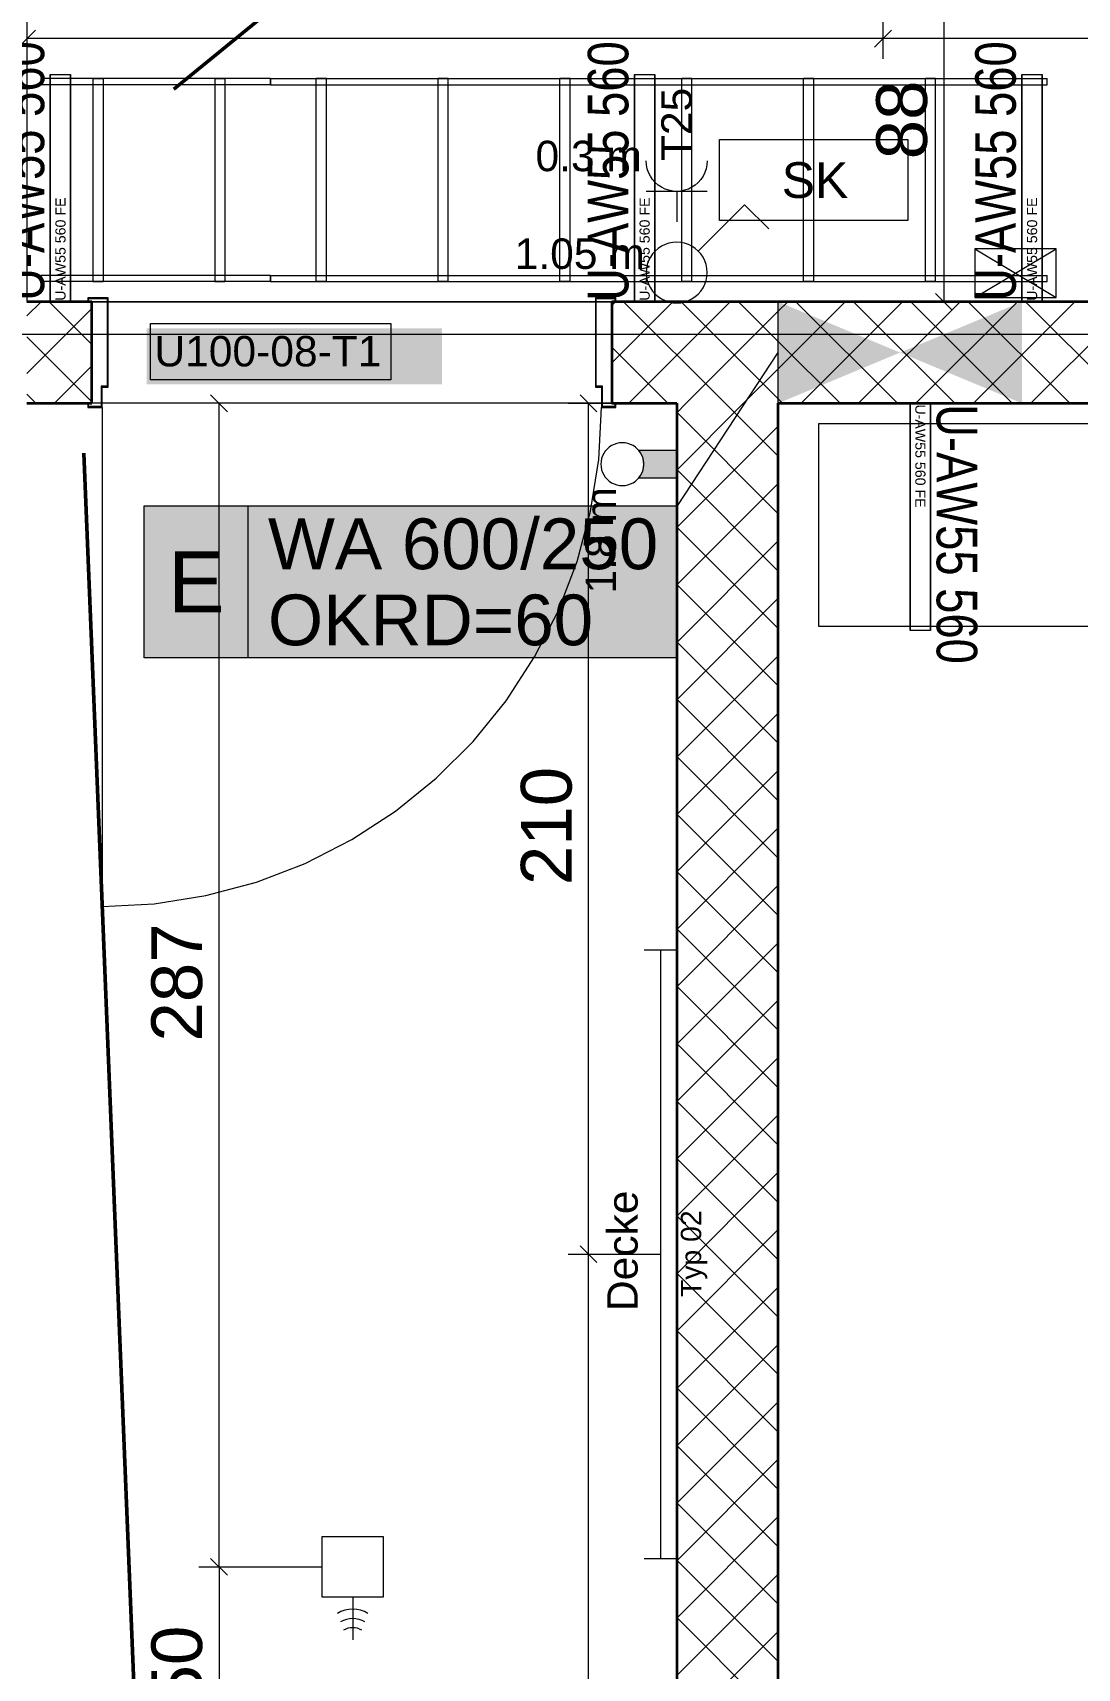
# Model space of a CAD drawing. Extents: x -1132 to 613, y -179 to 712.
# Drawn here: x -123.9 to -72.5, y 336.8 to 417.4 of the extents above; entities that cross this region are included whole.
import ezdxf
from ezdxf.lldxf.tags import DXFTag

# ---------------------------------------------------------------- set-up
doc = ezdxf.new("R2010")
doc.units = 0
doc.layers.get('0').update_dxf_attribs({"lineweight": 13})
for name, color, linetype, lineweight in [('A-DOOR-____-IDEN', 7, 'Continuous', 5), ('A-DOOR-FRAM-MCUT', 7, 'Continuous', 9), ('A-DOOR-OPNG-OTLN', 7, 'Continuous', 9), ('A-FLOR-____-OTLN', 7, 'Continuous', 9), ('A-WALL-____-MCUT', 7, 'Continuous', 35), ('A-WALL-____-PATT', 7, 'Continuous', 35), ('S-GRID-____-OTLN', 7, 'Continuous', 5)]:
    doc.layers.add(name, color=color, linetype=linetype, lineweight=lineweight)
for name, color, linetype, lineweight, true_color in [('EL01_VVV_Mass', 7, 'Continuous', 13, 0xb2b200), ('EL01_WAN_Aussparung Wand', 7, 'Continuous', 13, 0x7f5f3f), ('EL01_WAN_Aussparung Wand Text', 7, 'Continuous', 13, 0x7f5f3f), ('EL01_WAN_Brandmeldeanlagen', 7, 'Continuous', 13, 0xff8000), ('EL01_WAN_Feuwehrfunktantenne', 7, 'Continuous', 13, 0x993300), ('EL01_WAN_Kraft', 1, 'Continuous', 13, 0xff0000), ('EL01_WAN_Leuchten', 7, 'Continuous', 13, 0x0080ff), ('EL01_WAN_Leuchtentyp', 7, 'Continuous', 13, 0x0099ff), ('EL01_WAN_Licht', 7, 'Continuous', 13, 0x0080ff), ('EL01_WAN_Schlaufkasten', 1, 'Continuous', 13, 0xff0000), ('EL01_WAN_Starkstrom', 1, 'Continuous', 13, 0xff0000), ('EL01_WAN_Trassen', 40, 'Continuous', 13, 0xffbf00), ('EL01_WAN_Trassen Befestigung', 7, 'Continuous', 13, 0xb2b200), ('X_Geometrie', 3, 'Continuous', 50, 0x00ff00)]:
    doc.layers.add(name, color=color, linetype=linetype, lineweight=lineweight, true_color=true_color)
doc.styles.get("Standard").update_dxf_attribs({"font": 'arial.ttf'})
tags = doc.linetypes.add('_Rasterlinie_', pattern=[0.375, 0.2, -0.05, 0.075, -0.05]).pattern_tags.tags
tags[10:11] = [DXFTag(74, 4), DXFTag(75, 0), DXFTag(340, '0'), DXFTag(46, 1.0), DXFTag(50, 0.0), DXFTag(44, 0.0), DXFTag(45, 0.0)]
tags[8:9] = [DXFTag(74, 4), DXFTag(75, 0), DXFTag(340, '0'), DXFTag(46, 1.0), DXFTag(50, 0.0), DXFTag(44, 0.0), DXFTag(45, 0.0)]
tags[6:7] = [DXFTag(74, 4), DXFTag(75, 0), DXFTag(340, '0'), DXFTag(46, 1.0), DXFTag(50, 0.0), DXFTag(44, 0.0), DXFTag(45, 0.0)]
tags[4:5] = [DXFTag(74, 4), DXFTag(75, 0), DXFTag(340, '0'), DXFTag(46, 1.0), DXFTag(50, 0.0), DXFTag(44, 0.0), DXFTag(45, 0.0)]

# ---------------------------------------------------------------- blocks, each defined once
blk = doc.blocks.new('Referenz-A0UNPDE96I', base_point=(-1115.886, -117.372))
at = {"layer": 'A-DOOR-____-IDEN', "color": 0, "linetype": 'Continuous', "ltscale": 0.13}
for p, q in [((-118.136, 403.115), (-106.296, 403.115)), ((-118.136, 400.335), (-118.136, 403.115)), ((-106.296, 403.115), (-106.296, 400.335)), ((-106.296, 400.335), (-118.136, 400.335))]:
    blk.add_line(p, q, dxfattribs=at)
at = {"layer": 'A-DOOR-____-IDEN', "color": 7, "linetype": 'Continuous', "ltscale": 0.13, "true_color": 0xffffff}
for points in [[(-118.311, 400.112), (-103.772, 400.112), (-118.311, 402.871)], [(-103.772, 400.112), (-118.311, 402.871), (-103.772, 402.871)]]:
    blk.add_solid(points, dxfattribs=at)
at = {"layer": 'A-DOOR-FRAM-MCUT', "color": 0, "linetype": 'Continuous', "ltscale": 0.13}
for p, q in [((-120.215, 404.378), (-121.215, 404.378)), ((-121.215, 404.378), (-121.215, 404.178)), ((-121.215, 404.178), (-121.175, 404.178)), ((-121.175, 404.178), (-121.175, 404.338)), ((-121.175, 404.338), (-120.255, 404.338)), ((-120.255, 404.338), (-120.255, 400.018)), ((-120.215, 399.978), (-120.215, 404.378)), ((-95.215, 404.378), (-96.215, 404.378)), ((-96.215, 404.378), (-96.215, 399.978)), ((-96.175, 400.018), (-96.175, 404.338)), ((-96.175, 404.338), (-95.255, 404.338)), ((-95.255, 404.338), (-95.255, 404.178)), ((-95.255, 404.178), (-95.215, 404.178)), ((-95.215, 404.178), (-95.215, 404.378)), ((-120.255, 400.018), (-120.555, 400.018)), ((-120.555, 400.018), (-120.555, 399.018)), ((-120.515, 398.978), (-120.515, 399.978)), ((-120.515, 399.978), (-120.215, 399.978)), ((-96.215, 399.978), (-95.915, 399.978)), ((-95.875, 400.018), (-96.175, 400.018)), ((-95.915, 399.978), (-95.915, 398.978)), ((-95.875, 399.018), (-95.875, 400.018)), ((-121.175, 399.178), (-121.215, 399.178)), ((-121.215, 399.178), (-121.215, 398.978)), ((-121.215, 398.978), (-120.515, 398.978)), ((-121.175, 399.018), (-121.175, 399.178)), ((-120.555, 399.018), (-121.175, 399.018)), ((-95.915, 398.978), (-95.215, 398.978)), ((-95.255, 399.018), (-95.875, 399.018)), ((-95.215, 399.178), (-95.255, 399.178)), ((-95.255, 399.178), (-95.255, 399.018)), ((-95.215, 398.978), (-95.215, 399.178))]:
    blk.add_line(p, q, dxfattribs=at)
at = {"layer": 'A-DOOR-OPNG-OTLN', "color": 0, "linetype": 'Continuous', "ltscale": 0.13}
for p, q in [((-120.515, 398.978), (-120.515, 374.378)), ((-96.049, 396.407), (-95.915, 398.978)), ((-96.452, 393.864), (-96.049, 396.407)), ((-97.119, 391.376), (-96.452, 393.864)), ((-98.041, 388.973), (-97.119, 391.376)), ((-99.21, 386.678), (-98.041, 388.973)), ((-100.613, 384.519), (-99.21, 386.678)), ((-102.233, 382.518), (-100.613, 384.519)), ((-104.054, 380.697), (-102.233, 382.518)), ((-106.055, 379.076), (-104.054, 380.697)), ((-108.215, 377.674), (-106.055, 379.076)), ((-110.509, 376.505), (-108.215, 377.674)), ((-112.913, 375.582), (-110.509, 376.505)), ((-117.943, 374.513), (-115.4, 374.916)), ((-115.4, 374.916), (-112.913, 375.582)), ((-120.515, 374.378), (-117.943, 374.513))]:
    blk.add_line(p, q, dxfattribs=at)
at = {"layer": 'A-FLOR-____-OTLN', "color": 0, "linetype": 'Continuous', "ltscale": 0.13}
for p, q in [((-121.015, 404.178), (-120.255, 404.178)), ((-120.216, 404.178), (-96.213, 404.178)), ((-96.175, 404.178), (-95.415, 404.178)), ((-120.555, 399.178), (-121.015, 399.178)), ((-95.915, 399.178), (-120.515, 399.178)), ((-95.415, 399.178), (-95.875, 399.178))]:
    blk.add_line(p, q, dxfattribs=at)
at = {"layer": 'A-WALL-____-MCUT', "color": 0, "linetype": 'Continuous', "ltscale": 0.35}
for p, q in [((-121.015, 404.178), (-124.215, 404.178)), ((-121.015, 399.178), (-121.015, 404.178)), ((-95.415, 404.178), (-95.415, 399.178)), ((53.385, 404.178), (-95.415, 404.178)), ((-124.215, 399.178), (-121.015, 399.178)), ((-95.415, 399.178), (-92.215, 399.178)), ((-92.215, 399.178), (-92.215, 322.378)), ((-87.215, 399.178), (53.385, 399.178)), ((-87.215, 322.378), (-87.215, 399.178))]:
    blk.add_line(p, q, dxfattribs=at)
at = {"layer": 'A-WALL-____-MCUT', "color": 0, "linetype": 'Continuous', "lineweight": 9, "ltscale": 0.13}
blk.add_line((-87.215, 399.178), (-87.215, 404.178), dxfattribs=at)
at = {"layer": 'A-WALL-____-PATT', "color": 0, "linetype": 'Continuous', "lineweight": 9, "ltscale": 0.13}
for p, q in [((-124.215, 403.48), (-123.516, 404.178)), ((-124.215, 400.651), (-121.015, 403.851)), ((-121.015, 402.081), (-123.112, 404.178)), ((-95.415, 403.995), (-95.232, 404.178)), ((-95.415, 401.167), (-92.403, 404.178)), ((-89.828, 399.178), (-94.828, 404.178)), ((-94.575, 399.178), (-89.575, 404.178)), ((-87.215, 399.393), (-92, 404.178)), ((-87.215, 402.222), (-89.171, 404.178)), ((-87.215, 403.71), (-86.747, 404.178)), ((-87.215, 400.882), (-83.918, 404.178)), ((-81.343, 399.178), (-86.343, 404.178)), ((-86.09, 399.178), (-81.09, 404.178)), ((-78.514, 399.178), (-83.514, 404.178)), ((-83.261, 399.178), (-78.261, 404.178)), ((-75.686, 399.178), (-80.686, 404.178)), ((-80.433, 399.178), (-75.433, 404.178)), ((-72.857, 399.178), (-77.857, 404.178)), ((-77.604, 399.178), (-72.604, 404.178)), ((-70.029, 399.178), (-75.029, 404.178)), ((-74.776, 399.178), (-69.776, 404.178)), ((-91.747, 399.178), (-87.215, 403.71)), ((-121.015, 399.252), (-124.215, 402.452)), ((-84.171, 399.178), (-87.215, 402.222)), ((-92.656, 399.178), (-95.415, 401.937)), ((-122.859, 399.178), (-121.015, 401.023)), ((-88.918, 399.178), (-87.215, 400.882)), ((-123.769, 399.178), (-124.215, 399.624)), ((-92.215, 398.71), (-91.747, 399.178)), ((-92.215, 395.882), (-88.918, 399.178)), ((-87.215, 396.565), (-89.828, 399.178)), ((-87, 399.178), (-87.215, 399.393)), ((-87.215, 393.737), (-92.215, 398.737)), ((-92.215, 393.053), (-87.215, 398.053)), ((-87.215, 390.908), (-92.215, 395.908)), ((-92.215, 390.225), (-87.215, 395.225)), ((-87.215, 388.08), (-92.215, 393.08)), ((-92.215, 387.396), (-87.215, 392.396)), ((-87.215, 385.251), (-92.215, 390.251)), ((-92.215, 384.568), (-87.215, 389.568)), ((-87.215, 382.423), (-92.215, 387.423)), ((-92.215, 381.74), (-87.215, 386.74)), ((-87.215, 379.594), (-92.215, 384.594)), ((-92.215, 378.911), (-87.215, 383.911)), ((-87.215, 376.766), (-92.215, 381.766)), ((-92.215, 376.083), (-87.215, 381.083)), ((-87.215, 373.938), (-92.215, 378.938)), ((-92.215, 373.254), (-87.215, 378.254)), ((-87.215, 371.109), (-92.215, 376.109)), ((-92.215, 370.426), (-87.215, 375.426)), ((-87.215, 368.281), (-92.215, 373.281)), ((-92.215, 367.597), (-87.215, 372.597)), ((-87.215, 365.452), (-92.215, 370.452)), ((-92.215, 364.769), (-87.215, 369.769)), ((-87.215, 362.624), (-92.215, 367.624)), ((-92.215, 361.941), (-87.215, 366.941)), ((-87.215, 359.795), (-92.215, 364.795)), ((-92.215, 359.112), (-87.215, 364.112)), ((-87.215, 356.967), (-92.215, 361.967)), ((-92.215, 356.284), (-87.215, 361.284)), ((-87.215, 354.139), (-92.215, 359.139)), ((-92.215, 353.455), (-87.215, 358.455)), ((-87.215, 351.31), (-92.215, 356.31)), ((-92.215, 350.627), (-87.215, 355.627)), ((-87.215, 348.482), (-92.215, 353.482)), ((-92.215, 347.798), (-87.215, 352.798)), ((-87.215, 345.653), (-92.215, 350.653)), ((-92.215, 344.97), (-87.215, 349.97)), ((-87.215, 342.825), (-92.215, 347.825)), ((-92.215, 342.142), (-87.215, 347.142)), ((-87.215, 339.996), (-92.215, 344.996)), ((-92.215, 339.313), (-87.215, 344.313)), ((-87.215, 337.168), (-92.215, 342.168)), ((-92.215, 336.485), (-87.215, 341.485)), ((-87.215, 334.34), (-92.215, 339.34)), ((-92.215, 333.656), (-87.215, 338.656))]:
    blk.add_line(p, q, dxfattribs=at)
at = {"layer": 'S-GRID-____-OTLN', "color": 0, "linetype": '_Rasterlinie_', "ltscale": 0.13}
blk.add_line((-1107.612, 402.578), (119.376, 402.578), dxfattribs=at)
at = {"layer": 'X_Geometrie', "color": 0, "linetype": 'Continuous', "ltscale": 0.5}
for p, q in [((-116.978, 414.655), (39.415, 542.613)), ((-121.416, 396.719), (-100.697, -113.53))]:
    blk.add_line(p, q, dxfattribs=at)
at = {"layer": 'A-DOOR-____-IDEN', "color": 0, "linetype": 'Continuous', "ltscale": 0.13, "insert": (-117.936, 402.496), "char_height": 1.5, "attachment_point": 1}
blk.add_mtext('{\\fArial;U100-08-T1}', dxfattribs=at)
blk = doc.blocks.new('IfcObject-A0UNPDED6I', base_point=(-77.513, 404.178))
at = {"layer": 'EL01_WAN_Trassen', "linetype": 'ByBlock', "lineweight": -2, "ltscale": 0.13}
for p, q in [((-75.213, 415.378), (-74.213, 415.378)), ((-75.213, 415.378), (-74.213, 415.378)), ((-75.213, 404.178), (-75.213, 415.378)), ((-75.213, 415.378), (-75.213, 415.378)), ((-75.213, 415.378), (-75.213, 404.178)), ((-74.213, 404.178), (-74.213, 415.378)), ((-74.213, 415.378), (-74.213, 415.378)), ((-74.213, 415.378), (-74.213, 404.178)), ((-75.213, 404.178), (-74.213, 404.178)), ((-75.213, 404.178), (-74.213, 404.178)), ((-75.213, 404.178), (-75.213, 404.178)), ((-74.213, 404.178), (-74.213, 404.178))]:
    blk.add_line(p, q, dxfattribs=at)
at = {"layer": 'EL01_WAN_Trassen', "lineweight": -2, "attachment_point": 1, "rotation": 90}
for s, insert, char_height in [('{\\W0.8;\\fArial;U-AW55 560}', (-77.513, 404.225), 2), ('{\\fArial;U-AW55 560 FE}', (-74.963, 404.233), 0.5)]:
    blk.add_mtext(s, dxfattribs=dict(at, insert=insert, char_height=char_height))
blk = doc.blocks.new('Kabelleiter-A0UNPDFZ6I', base_point=(-123.535, 405.178))
at = {"color": 0, "linetype": 'ByBlock', "lineweight": -2, "ltscale": 0.13}
for p, q in [((-112.213, 415.178), (-123.535, 415.178)), ((-123.535, 415.178), (-123.535, 414.878)), ((-120.963, 415.178), (-120.963, 405.178)), ((-120.963, 415.178), (-120.463, 415.178)), ((-120.463, 415.178), (-120.463, 405.178)), ((-114.963, 415.178), (-114.963, 405.178)), ((-114.963, 415.178), (-114.463, 415.178)), ((-114.463, 415.178), (-114.463, 405.178)), ((-112.213, 415.178), (-112.213, 414.878)), ((-112.213, 414.878), (-123.535, 414.878)), ((-112.213, 405.478), (-123.535, 405.478)), ((-123.535, 405.478), (-123.535, 405.178)), ((-112.213, 405.478), (-112.213, 405.178)), ((-112.213, 405.178), (-123.535, 405.178)), ((-120.963, 405.178), (-120.463, 405.178)), ((-114.963, 405.178), (-114.463, 405.178))]:
    blk.add_line(p, q, dxfattribs=at)
blk = doc.blocks.new('Kabelleiter-A0UNPDGN6I', base_point=(-112.213, 405.178))
at = {"color": 0, "linetype": 'ByBlock', "lineweight": -2, "ltscale": 0.13}
for p, q in [((-112.213, 415.178), (-73.973, 415.178)), ((-112.213, 414.878), (-112.213, 415.178)), ((-109.963, 405.178), (-109.963, 415.178)), ((-109.463, 415.178), (-109.963, 415.178)), ((-109.463, 405.178), (-109.463, 415.178)), ((-103.963, 405.178), (-103.963, 415.178)), ((-103.463, 415.178), (-103.963, 415.178)), ((-103.463, 405.178), (-103.463, 415.178)), ((-97.963, 405.178), (-97.963, 415.178)), ((-97.463, 415.178), (-97.963, 415.178)), ((-97.463, 405.178), (-97.463, 415.178)), ((-91.963, 405.178), (-91.963, 415.178)), ((-91.463, 415.178), (-91.963, 415.178)), ((-91.463, 405.178), (-91.463, 415.178)), ((-85.963, 405.178), (-85.963, 415.178)), ((-85.463, 415.178), (-85.963, 415.178)), ((-85.463, 405.178), (-85.463, 415.178)), ((-79.963, 405.178), (-79.963, 415.178)), ((-79.463, 415.178), (-79.963, 415.178)), ((-79.463, 405.178), (-79.463, 415.178)), ((-73.973, 414.878), (-73.973, 415.178)), ((-112.213, 414.878), (-73.973, 414.878)), ((-112.213, 405.478), (-73.973, 405.478)), ((-112.213, 405.178), (-112.213, 405.478)), ((-73.973, 405.178), (-73.973, 405.478)), ((-112.213, 405.178), (-73.973, 405.178)), ((-109.463, 405.178), (-109.963, 405.178)), ((-103.463, 405.178), (-103.963, 405.178)), ((-97.463, 405.178), (-97.963, 405.178)), ((-91.463, 405.178), (-91.963, 405.178)), ((-85.463, 405.178), (-85.963, 405.178)), ((-79.463, 405.178), (-79.963, 405.178))]:
    blk.add_line(p, q, dxfattribs=at)
blk = doc.blocks.new('Kabelkanal-A0UNPDIX6I', base_point=(-85.213, 388.178))
at = {"color": 0, "linetype": 'ByBlock', "lineweight": -2, "ltscale": 0.13}
for p, q in [((-85.213, 388.178), (-85.213, 398.178)), ((-85.213, 398.178), (-27.213, 398.178)), ((-27.213, 398.178), (-27.213, 388.178)), ((-27.213, 388.178), (-85.213, 388.178))]:
    blk.add_line(p, q, dxfattribs=at)
blk = doc.blocks.new('IfcObject-A0UNPDOP6I', base_point=(-80.713, 386.626))
at = {"layer": 'EL01_WAN_Trassen', "linetype": 'ByBlock', "lineweight": -2, "ltscale": 0.13}
for p, q in [((-79.713, 399.178), (-80.713, 399.178)), ((-79.713, 399.178), (-80.713, 399.178)), ((-80.713, 399.178), (-80.713, 387.978)), ((-80.713, 387.978), (-80.713, 399.178)), ((-80.713, 399.178), (-80.713, 399.178)), ((-79.713, 399.178), (-79.713, 387.978)), ((-79.713, 387.978), (-79.713, 399.178)), ((-79.713, 399.178), (-79.713, 399.178)), ((-79.713, 387.978), (-80.713, 387.978)), ((-79.713, 387.978), (-80.713, 387.978)), ((-80.713, 387.978), (-80.713, 387.978)), ((-79.713, 387.978), (-79.713, 387.978))]:
    blk.add_line(p, q, dxfattribs=at)
at = {"layer": 'EL01_WAN_Trassen', "lineweight": -2, "attachment_point": 1, "rotation": 270}
for s, insert, char_height in [('{\\fArial;U-AW55 560 FE}', (-79.963, 399.123), 0.5), ('{\\W0.8;\\fArial;U-AW55 560}', (-77.413, 399.132), 2)]:
    blk.add_mtext(s, dxfattribs=dict(at, insert=insert, char_height=char_height))
blk = doc.blocks.new('Wanddurchbruch-A0UNPDPR6I', base_point=(-87.213, 399.178))
at = {"color": 0, "linetype": 'ByBlock', "lineweight": -2, "ltscale": 0.13}
for p, q in [((-87.213, 404.178), (-75.213, 404.178)), ((-87.213, 399.178), (-75.213, 399.178))]:
    blk.add_line(p, q, dxfattribs=at)
for points in [[(-81.213, 401.678), (-87.213, 401.678), (-87.213, 404.178)], [(-75.213, 401.678), (-81.213, 401.678), (-75.213, 404.178)], [(-87.213, 399.178), (-81.213, 401.678), (-87.213, 401.678)], [(-75.213, 399.178), (-75.213, 401.678), (-81.213, 401.678)]]:
    blk.add_solid(points, dxfattribs=at)
blk = doc.blocks.new('Durchbruch beschriften-A0UNPDPT6I', base_point=(-118.434, 386.628))
at = {"color": 0, "linetype": 'ByBlock', "lineweight": -2, "ltscale": 0.13}
for p, q in [((-92.167, 394.128), (-87.213, 401.678)), ((-118.434, 386.628), (-118.434, 394.128)), ((-118.434, 394.128), (-92.167, 394.128)), ((-113.314, 386.628), (-113.314, 394.128)), ((-92.167, 394.128), (-92.167, 386.628)), ((-92.167, 386.628), (-118.434, 386.628))]:
    blk.add_line(p, q, dxfattribs=at)
at = {"color": 7, "linetype": 'ByBlock', "lineweight": -2, "ltscale": 0.13, "true_color": 0xffffff}
for points in [[(-92.167, 386.628), (-118.434, 386.628), (-92.167, 394.128)], [(-118.434, 386.628), (-92.167, 394.128), (-118.434, 394.128)], [(-92.167, 394.128), (-118.434, 394.128), (-118.434, 394.128)], [(-92.167, 386.628), (-92.167, 386.628), (-118.434, 386.628)]]:
    blk.add_solid(points, dxfattribs=at)
at = {"color": 0, "linetype": 'ByBlock', "lineweight": -2, "ltscale": 0.13, "char_height": 2.5, "attachment_point": 1}
for s, insert in [('{\\fArial; WA 600/250 }', (-113.314, 393.503)), ('{\\fArial; OKRD=60 }', (-113.314, 389.753))]:
    blk.add_mtext(s, dxfattribs=dict(at, insert=insert))
at = {"color": 40, "linetype": 'ByBlock', "lineweight": -2, "ltscale": 0.13, "true_color": 0xffbf00, "insert": (-117.271, 391.878), "char_height": 3, "attachment_point": 1}
blk.add_mtext('{\\fArial;E}', dxfattribs=at)
blk = doc.blocks.new('IfcObject-A0UNPDQ76I', base_point=(-125.363, 404.178))
at = {"layer": 'EL01_WAN_Trassen', "linetype": 'ByBlock', "lineweight": -2, "ltscale": 0.13}
for p, q in [((-123.063, 415.378), (-122.063, 415.378)), ((-123.063, 415.378), (-122.063, 415.378)), ((-123.063, 404.178), (-123.063, 415.378)), ((-123.063, 415.378), (-123.063, 415.378)), ((-123.063, 415.378), (-123.063, 404.178)), ((-122.063, 404.178), (-122.063, 415.378)), ((-122.063, 415.378), (-122.063, 415.378)), ((-122.063, 415.378), (-122.063, 404.178)), ((-123.063, 404.178), (-122.063, 404.178)), ((-123.063, 404.178), (-122.063, 404.178)), ((-123.063, 404.178), (-123.063, 404.178)), ((-122.063, 404.178), (-122.063, 404.178))]:
    blk.add_line(p, q, dxfattribs=at)
at = {"layer": 'EL01_WAN_Trassen', "lineweight": -2, "attachment_point": 1, "rotation": 90}
for s, insert, char_height in [('{\\W0.8;\\fArial;U-AW55 560}', (-125.363, 404.225), 2), ('{\\fArial;U-AW55 560 FE}', (-122.813, 404.233), 0.5)]:
    blk.add_mtext(s, dxfattribs=dict(at, insert=insert, char_height=char_height))
blk = doc.blocks.new('IfcObject-A0UNPDQH6I', base_point=(-96.593, 404.178))
at = {"layer": 'EL01_WAN_Trassen', "linetype": 'ByBlock', "lineweight": -2, "ltscale": 0.13}
for p, q in [((-94.293, 415.378), (-93.293, 415.378)), ((-94.293, 415.378), (-93.293, 415.378)), ((-94.293, 404.178), (-94.293, 415.378)), ((-94.293, 415.378), (-94.293, 415.378)), ((-94.293, 415.378), (-94.293, 404.178)), ((-93.293, 404.178), (-93.293, 415.378)), ((-93.293, 415.378), (-93.293, 415.378)), ((-93.293, 415.378), (-93.293, 404.178)), ((-94.293, 404.178), (-93.293, 404.178)), ((-94.293, 404.178), (-93.293, 404.178)), ((-94.293, 404.178), (-94.293, 404.178)), ((-93.293, 404.178), (-93.293, 404.178))]:
    blk.add_line(p, q, dxfattribs=at)
at = {"layer": 'EL01_WAN_Trassen', "lineweight": -2, "attachment_point": 1, "rotation": 90}
for s, insert, char_height in [('{\\W0.8;\\fArial;U-AW55 560}', (-96.593, 404.225), 2), ('{\\fArial;U-AW55 560 FE}', (-94.043, 404.233), 0.5)]:
    blk.add_mtext(s, dxfattribs=dict(at, insert=insert, char_height=char_height))
blk = doc.blocks.new('Maß-A0UNPDUT6I', base_point=(-99.888, 356.839))
at = {"color": 0, "lineweight": -2}
for p, q in [((-97.554, 399.178), (-92.213, 399.178)), ((-96.968, 399.592), (-96.141, 398.765)), ((-96.554, 357.252), (-96.554, 399.178)), ((-97.554, 357.252), (-93.013, 357.252)), ((-96.968, 357.666), (-96.141, 356.839))]:
    blk.add_line(p, q, dxfattribs=at)
at = {"color": 0, "lineweight": -2, "insert": (-99.888, 375.434), "char_height": 2.5, "attachment_point": 1, "rotation": 90}
blk.add_mtext('{\\fArial;210}', dxfattribs=at)
blk = doc.blocks.new('Funkempfänger-A0UNPE5F6I', base_point=(-109.671, 338.24))
at = {"color": 0, "lineweight": -2}
for p, q in [((-109.671, 343.34), (-106.671, 343.34)), ((-109.671, 340.34), (-109.671, 343.34)), ((-106.671, 343.34), (-106.671, 340.34)), ((-106.671, 340.34), (-109.671, 340.34)), ((-108.171, 340.34), (-108.171, 338.24)), ((-108.747, 339.63), (-108.921, 339.539)), ((-108.561, 339.697), (-108.747, 339.63)), ((-108.368, 339.737), (-108.561, 339.697)), ((-108.171, 339.75), (-108.368, 339.737)), ((-107.975, 339.737), (-108.171, 339.75)), ((-107.782, 339.697), (-107.975, 339.737)), ((-107.596, 339.63), (-107.782, 339.697)), ((-107.421, 339.539), (-107.596, 339.63)), ((-108.631, 339.2), (-108.771, 339.13)), ((-108.482, 339.252), (-108.631, 339.2)), ((-108.514, 338.769), (-108.619, 338.715)), ((-108.404, 338.809), (-108.514, 338.769)), ((-108.328, 339.283), (-108.482, 339.252)), ((-108.289, 338.832), (-108.404, 338.809)), ((-108.171, 339.294), (-108.328, 339.283)), ((-108.171, 338.84), (-108.289, 338.832)), ((-108.015, 339.283), (-108.171, 339.294)), ((-108.054, 338.832), (-108.171, 338.84)), ((-107.939, 338.809), (-108.054, 338.832)), ((-107.86, 339.252), (-108.015, 339.283)), ((-107.828, 338.769), (-107.939, 338.809)), ((-107.712, 339.2), (-107.86, 339.252)), ((-107.724, 338.715), (-107.828, 338.769)), ((-107.571, 339.13), (-107.712, 339.2))]:
    blk.add_line(p, q, dxfattribs=at)
blk = doc.blocks.new('Maß-A0UNPE5X6I', base_point=(-124.213, 403.765))
at = {"color": 0, "lineweight": -2}
for p, q in [((-78.054, 421.811), (-80.552, 421.811)), ((-78.641, 421.398), (-79.468, 422.225)), ((-79.054, 421.811), (-79.054, 404.178)), ((-78.054, 404.178), (-124.213, 404.178)), ((-78.641, 403.765), (-79.468, 404.592))]:
    blk.add_line(p, q, dxfattribs=at)
at = {"color": 0, "lineweight": -2, "insert": (-82.388, 411.201), "char_height": 2.5, "attachment_point": 1, "rotation": 90}
blk.add_mtext('{\\fArial;88}', dxfattribs=at)
blk = doc.blocks.new('Leerdose Gr.I_ UP-A0UNPEET6I', base_point=(-93.713, 408.123))
at = {"color": 0, "linetype": 'ByBlock', "lineweight": -2, "ltscale": 0.13}
for p, q in [((-93.7, 410.927), (-93.713, 411.123)), ((-90.713, 411.123), (-90.725, 410.927)), ((-93.662, 410.734), (-93.7, 410.927)), ((-93.598, 410.549), (-93.662, 410.734)), ((-93.512, 410.373), (-93.598, 410.549)), ((-93.403, 410.209), (-93.512, 410.373)), ((-90.914, 410.373), (-91.023, 410.209)), ((-90.827, 410.549), (-90.914, 410.373)), ((-90.764, 410.734), (-90.827, 410.549)), ((-90.725, 410.927), (-90.764, 410.734)), ((-90.713, 409.623), (-93.713, 409.623)), ((-93.273, 410.062), (-93.403, 410.209)), ((-93.126, 409.933), (-93.273, 410.062)), ((-92.963, 409.824), (-93.126, 409.933)), ((-92.787, 409.737), (-92.963, 409.824)), ((-92.601, 409.674), (-92.787, 409.737)), ((-92.408, 409.635), (-92.601, 409.674)), ((-92.213, 409.623), (-92.408, 409.635)), ((-92.017, 409.635), (-92.213, 409.623)), ((-92.213, 409.623), (-92.213, 408.123)), ((-91.824, 409.674), (-92.017, 409.635)), ((-91.639, 409.737), (-91.824, 409.674)), ((-91.463, 409.824), (-91.639, 409.737)), ((-91.3, 409.933), (-91.463, 409.824)), ((-91.152, 410.062), (-91.3, 409.933)), ((-91.023, 410.209), (-91.152, 410.062))]:
    blk.add_line(p, q, dxfattribs=at)
at = {"color": 0, "linetype": 'ByBlock', "lineweight": -2, "ltscale": 0.13, "insert": (-92.972, 411.116), "char_height": 1.5, "attachment_point": 1, "rotation": 90}
blk.add_mtext('{\\fArial;T25}', dxfattribs=at)
blk = doc.blocks.new('Absolute Höhe-A0UNPEEV6I', base_point=(-99.167, 410.616))
at = {"color": 0, "lineweight": -2, "insert": (-99.167, 412.116), "char_height": 1.5, "attachment_point": 1}
blk.add_mtext('{\\fArial;0.3 m}', dxfattribs=at)
blk = doc.blocks.new('Alarmindikator_ UP-A0UNPEGR6I', base_point=(-95.948, 395.122))
at = {"color": 0, "lineweight": -2}
for p, q in [((-95.867, 396.582), (-95.912, 396.452)), ((-95.806, 396.706), (-95.867, 396.582)), ((-95.729, 396.821), (-95.806, 396.706)), ((-95.638, 396.925), (-95.729, 396.821)), ((-95.534, 397.016), (-95.638, 396.925)), ((-95.42, 397.093), (-95.534, 397.016)), ((-95.296, 397.154), (-95.42, 397.093)), ((-95.165, 397.198), (-95.296, 397.154)), ((-95.029, 397.225), (-95.165, 397.198)), ((-94.892, 397.234), (-95.029, 397.225)), ((-94.754, 397.225), (-94.892, 397.234)), ((-94.618, 397.198), (-94.754, 397.225)), ((-94.487, 397.154), (-94.618, 397.198)), ((-94.364, 397.093), (-94.487, 397.154)), ((-94.249, 397.016), (-94.364, 397.093)), ((-94.145, 396.925), (-94.249, 397.016)), ((-94.054, 396.821), (-94.145, 396.925)), ((-92.213, 396.85), (-94.077, 396.85)), ((-93.999, 396.743), (-94.077, 396.85)), ((-93.977, 396.706), (-94.054, 396.821)), ((-93.936, 396.627), (-93.999, 396.743)), ((-93.916, 396.582), (-93.977, 396.706)), ((-93.887, 396.504), (-93.936, 396.627)), ((-93.872, 396.452), (-93.916, 396.582)), ((-92.213, 395.506), (-92.213, 396.85)), ((-95.938, 396.316), (-95.948, 396.178)), ((-95.948, 396.178), (-95.938, 396.04)), ((-95.912, 396.452), (-95.938, 396.316)), ((-95.938, 396.04), (-95.912, 395.905)), ((-95.912, 395.905), (-95.867, 395.774)), ((-95.867, 395.774), (-95.806, 395.65)), ((-93.977, 395.65), (-93.916, 395.774)), ((-93.936, 395.729), (-93.887, 395.853)), ((-93.916, 395.774), (-93.872, 395.905)), ((-93.854, 396.376), (-93.887, 396.504)), ((-93.887, 395.853), (-93.854, 395.981)), ((-93.845, 396.316), (-93.872, 396.452)), ((-93.872, 395.905), (-93.845, 396.04)), ((-93.838, 396.244), (-93.854, 396.376)), ((-93.854, 395.981), (-93.838, 396.112)), ((-93.836, 396.178), (-93.845, 396.316)), ((-93.845, 396.04), (-93.836, 396.178)), ((-93.838, 396.112), (-93.838, 396.244)), ((-95.806, 395.65), (-95.729, 395.535)), ((-95.729, 395.535), (-95.638, 395.432)), ((-95.638, 395.432), (-95.534, 395.34)), ((-95.534, 395.34), (-95.42, 395.264)), ((-95.42, 395.264), (-95.296, 395.203)), ((-95.296, 395.203), (-95.165, 395.158)), ((-95.165, 395.158), (-95.029, 395.131)), ((-95.029, 395.131), (-94.892, 395.122)), ((-94.892, 395.122), (-94.754, 395.131)), ((-94.754, 395.131), (-94.618, 395.158)), ((-94.618, 395.158), (-94.487, 395.203)), ((-94.487, 395.203), (-94.364, 395.264)), ((-94.364, 395.264), (-94.249, 395.34)), ((-94.249, 395.34), (-94.145, 395.432)), ((-94.145, 395.432), (-94.054, 395.535)), ((-94.077, 395.506), (-93.999, 395.613)), ((-94.077, 395.506), (-92.213, 395.506)), ((-94.054, 395.535), (-93.977, 395.65)), ((-93.999, 395.613), (-93.936, 395.729))]:
    blk.add_line(p, q, dxfattribs=at)
for points in [[(-93.925, 396.603), (-92.213, 396.603), (-94.077, 396.85)], [(-92.213, 396.603), (-94.077, 396.85), (-92.213, 396.85)], [(-93.846, 396.323), (-92.213, 396.323), (-93.925, 396.603)], [(-92.213, 396.323), (-93.925, 396.603), (-92.213, 396.603)], [(-94.077, 395.506), (-92.213, 395.506), (-93.925, 395.754)], [(-93.925, 395.754), (-92.213, 395.754), (-93.846, 396.033)], [(-92.213, 395.506), (-93.925, 395.754), (-92.213, 395.754)], [(-93.846, 396.033), (-92.213, 396.033), (-93.846, 396.323)], [(-92.213, 396.033), (-93.846, 396.323), (-92.213, 396.323)], [(-92.213, 395.754), (-93.846, 396.033), (-92.213, 396.033)]]:
    blk.add_solid(points, dxfattribs=at)
blk = doc.blocks.new('Absolute Höhe-A0UNPEGT6I', base_point=(-96.705, 389.805))
at = {"color": 0, "lineweight": -2, "insert": (-96.705, 389.805), "char_height": 1.5, "attachment_point": 1, "rotation": 90}
blk.add_mtext('{\\fArial;1.8 m}', dxfattribs=at)
blk = doc.blocks.new('Maß-A0UNPEUJ6I', base_point=(-118.088, 331.428))
at = {"color": 0, "lineweight": -2}
for p, q in [((-115.754, 341.84), (-109.671, 341.84)), ((-114.341, 341.427), (-115.168, 342.254)), ((-114.754, 341.84), (-114.754, 331.841)), ((-114.341, 331.428), (-115.168, 332.255)), ((-115.754, 331.841), (-110.786, 331.841))]:
    blk.add_line(p, q, dxfattribs=at)
at = {"color": 0, "lineweight": -2, "insert": (-118.088, 335.055), "char_height": 2.5, "attachment_point": 1, "rotation": 90}
blk.add_mtext('{\\fArial;50}', dxfattribs=at)
blk = doc.blocks.new('Schlaufkasten Decke (multi)-A0UNPEV36I', base_point=(-90.103, 408.178))
at = {"color": 0, "linetype": 'ByBlock', "lineweight": -2, "ltscale": 0.13}
for p, q in [((-90.103, 408.178), (-90.103, 412.178)), ((-90.103, 412.178), (-80.823, 412.178)), ((-80.823, 412.178), (-80.823, 408.178)), ((-80.823, 408.178), (-90.103, 408.178))]:
    blk.add_line(p, q, dxfattribs=at)
at = {"color": 0, "linetype": 'ByBlock', "lineweight": -2, "ltscale": 0.13, "insert": (-87.044, 411.058), "char_height": 1.76, "attachment_point": 1}
blk.add_mtext('{\\fArial;SK}', dxfattribs=at)
blk = doc.blocks.new('Schalter_ Schema 0_ UP-A0UNPF0F6I', base_point=(-93.713, 404.123))
at = {"color": 0, "lineweight": -2}
for p, q in [((-91.152, 406.683), (-88.87, 408.965)), ((-88.87, 408.965), (-87.674, 407.769)), ((-92.601, 407.071), (-92.787, 407.008)), ((-92.408, 407.11), (-92.601, 407.071)), ((-92.213, 407.123), (-92.408, 407.11)), ((-92.017, 407.11), (-92.213, 407.123)), ((-91.824, 407.071), (-92.017, 407.11)), ((-91.639, 407.008), (-91.824, 407.071)), ((-93.512, 406.373), (-93.598, 406.197)), ((-93.403, 406.536), (-93.512, 406.373)), ((-93.273, 406.683), (-93.403, 406.536)), ((-93.126, 406.813), (-93.273, 406.683)), ((-92.963, 406.922), (-93.126, 406.813)), ((-92.787, 407.008), (-92.963, 406.922)), ((-91.463, 406.922), (-91.639, 407.008)), ((-91.3, 406.813), (-91.463, 406.922)), ((-91.152, 406.683), (-91.3, 406.813)), ((-91.023, 406.536), (-91.152, 406.683)), ((-90.914, 406.373), (-91.023, 406.536)), ((-90.827, 406.197), (-90.914, 406.373)), ((-93.7, 405.818), (-93.713, 405.623)), ((-93.713, 405.623), (-93.7, 405.427)), ((-93.662, 406.011), (-93.7, 405.818)), ((-93.7, 405.427), (-93.662, 405.234)), ((-93.598, 406.197), (-93.662, 406.011)), ((-90.764, 406.011), (-90.827, 406.197)), ((-90.725, 405.818), (-90.764, 406.011)), ((-90.764, 405.234), (-90.725, 405.427)), ((-90.713, 405.623), (-90.725, 405.818)), ((-90.725, 405.427), (-90.713, 405.623)), ((-93.662, 405.234), (-93.598, 405.049)), ((-93.598, 405.049), (-93.512, 404.873)), ((-93.512, 404.873), (-93.403, 404.709)), ((-93.403, 404.709), (-93.273, 404.562)), ((-91.152, 404.562), (-91.023, 404.709)), ((-91.023, 404.709), (-90.914, 404.873)), ((-90.914, 404.873), (-90.827, 405.049)), ((-90.827, 405.049), (-90.764, 405.234)), ((-93.273, 404.562), (-93.126, 404.433)), ((-93.126, 404.433), (-92.963, 404.324)), ((-92.963, 404.324), (-92.787, 404.237)), ((-92.787, 404.237), (-92.601, 404.174)), ((-92.601, 404.174), (-92.408, 404.135)), ((-92.408, 404.135), (-92.213, 404.123)), ((-92.213, 404.123), (-92.017, 404.135)), ((-92.017, 404.135), (-91.824, 404.174)), ((-91.824, 404.174), (-91.639, 404.237)), ((-91.639, 404.237), (-91.463, 404.324)), ((-91.463, 404.324), (-91.3, 404.433)), ((-91.3, 404.433), (-91.152, 404.562))]:
    blk.add_line(p, q, dxfattribs=at)
blk = doc.blocks.new('Absolute Höhe-A0UNPF0H6I', base_point=(-100.194, 405.801))
at = {"color": 0, "lineweight": -2, "insert": (-100.194, 407.301), "char_height": 1.5, "attachment_point": 1}
blk.add_mtext('{\\fArial;1.05 m}', dxfattribs=at)
blk = doc.blocks.new('Maß-A0UNPFSH6I', base_point=(-121.013, 341.427))
at = {"color": 0, "lineweight": -2}
for p, q in [((-113.754, 399.178), (-121.013, 399.178)), ((-115.168, 399.592), (-114.341, 398.765)), ((-114.754, 341.84), (-114.754, 399.178)), ((-115.754, 341.84), (-109.671, 341.84)), ((-115.168, 342.254), (-114.341, 341.427))]:
    blk.add_line(p, q, dxfattribs=at)
at = {"color": 0, "lineweight": -2, "insert": (-118.088, 367.725), "char_height": 2.5, "attachment_point": 1, "rotation": 90}
blk.add_mtext('{\\fArial;287}', dxfattribs=at)
blk = doc.blocks.new('UV in Wand-A0UNPFST6I', base_point=(-77.533, 404.397))
at = {"color": 0, "lineweight": -2}
for p, q in [((-77.533, 406.797), (-77.533, 404.397)), ((-73.533, 406.797), (-77.533, 406.797)), ((-77.533, 406.797), (-73.533, 404.397)), ((-77.533, 404.397), (-73.533, 406.797)), ((-73.533, 404.397), (-73.533, 406.797)), ((-77.533, 404.397), (-73.533, 404.397))]:
    blk.add_line(p, q, dxfattribs=at)
blk = doc.blocks.new('Maß-A0UNPFTD6I', base_point=(-99.888, 285.839))
at = {"color": 0, "lineweight": -2}
for p, q in [((-97.554, 357.252), (-93.013, 357.252)), ((-96.968, 357.666), (-96.141, 356.839)), ((-96.554, 286.252), (-96.554, 357.252)), ((-97.554, 286.252), (-93.013, 286.252)), ((-96.968, 286.666), (-96.141, 285.839))]:
    blk.add_line(p, q, dxfattribs=at)
at = {"color": 0, "lineweight": -2, "insert": (-99.888, 318.983), "char_height": 2.5, "attachment_point": 1, "rotation": 90}
blk.add_mtext('{\\fArial;355}', dxfattribs=at)
blk = doc.blocks.new('Maß-A0UNPFYF6I', base_point=(-124.626, 404.191))
at = {"color": 0, "lineweight": -2}
for p, q in [((-82.052, 416.147), (-82.052, 418.791)), ((-124.626, 416.733), (-123.799, 417.561)), ((-124.213, 418.147), (-124.213, 404.191)), ((-82.466, 416.733), (-81.638, 417.561)), ((-82.052, 417.147), (-124.213, 417.147))]:
    blk.add_line(p, q, dxfattribs=at)
at = {"color": 0, "lineweight": -2, "insert": (-105.676, 420.48), "char_height": 2.5, "attachment_point": 1}
blk.add_mtext('{\\fArial;211}', dxfattribs=at)
blk = doc.blocks.new('LED-Langfeldleuchte 37W-A0UNPG6F6I', base_point=(-93.813, 342.252))
at = {"color": 0, "lineweight": -2}
for p, q in [((-93.813, 372.252), (-92.213, 372.252)), ((-93.013, 372.252), (-93.013, 342.252)), ((-93.813, 342.252), (-92.213, 342.252))]:
    blk.add_line(p, q, dxfattribs=at)
blk = doc.blocks.new('Absolute Höhe-A0UNPG6H6I', base_point=(-95.637, 354.444))
at = {"color": 0, "lineweight": -2, "insert": (-95.637, 354.444), "char_height": 1.5, "attachment_point": 1, "rotation": 90}
blk.add_mtext('{\\fArial;Decke}', dxfattribs=at)
blk = doc.blocks.new('Bemerkung 1-A0UNPG6J6I', base_point=(-92.009, 355.135))
at = {"color": 0, "lineweight": -2, "insert": (-92.009, 355.135), "char_height": 1, "attachment_point": 1, "rotation": 90}
blk.add_mtext('{\\fArial;Typ 02}', dxfattribs=at)
blk = doc.blocks.new('Maß-A0UNPG936I', base_point=(-82.466, 416.147))
at = {"color": 0, "lineweight": -2}
for p, q in [((-82.052, 416.147), (-82.052, 418.791)), ((-82.466, 416.733), (-81.638, 417.561)), ((11.453, 417.147), (-82.052, 417.147))]:
    blk.add_line(p, q, dxfattribs=at)

msp = doc.modelspace()

# ---------------------------------------------------------------- block references
at = {"color": 9, "lineweight": 25, "ltscale": 0.25, "true_color": 0xc0c0c0}
msp.add_blockref('Referenz-A0UNPDE96I', (-1115.886, -117.372), dxfattribs=at)
at = {"layer": 'EL01_VVV_Mass', "linetype": 'Continuous', "ltscale": 0.13}
for name, p in [('Maß-A0UNPG936I', (-82.466, 416.147)), ('Maß-A0UNPE5X6I', (-124.213, 403.765)), ('Maß-A0UNPFYF6I', (-124.626, 404.191)), ('Maß-A0UNPFSH6I', (-121.013, 341.427)), ('Maß-A0UNPDUT6I', (-99.888, 356.839)), ('Maß-A0UNPFTD6I', (-99.888, 285.839)), ('Maß-A0UNPEUJ6I', (-118.088, 331.428))]:
    msp.add_blockref(name, p, dxfattribs=at)
at = {"layer": 'EL01_WAN_Aussparung Wand', "ltscale": 0.13}
msp.add_blockref('Wanddurchbruch-A0UNPDPR6I', (-87.213, 399.178), dxfattribs=at)
at = {"layer": 'EL01_WAN_Aussparung Wand Text', "ltscale": 0.13}
msp.add_blockref('Durchbruch beschriften-A0UNPDPT6I', (-118.434, 386.628), dxfattribs=at)
at = {"layer": 'EL01_WAN_Brandmeldeanlagen', "linetype": 'Continuous', "ltscale": 0.13}
for name, p in [('Alarmindikator_ UP-A0UNPEGR6I', (-95.948, 395.122)), ('Absolute Höhe-A0UNPEGT6I', (-96.705, 389.805))]:
    msp.add_blockref(name, p, dxfattribs=at)
at = {"layer": 'EL01_WAN_Feuwehrfunktantenne', "linetype": 'Continuous', "ltscale": 0.13}
msp.add_blockref('Funkempfänger-A0UNPE5F6I', (-109.671, 338.24), dxfattribs=at)
at = {"layer": 'EL01_WAN_Kraft', "ltscale": 0.13}
for name, p in [('Leerdose Gr.I_ UP-A0UNPEET6I', (-93.713, 408.123)), ('Absolute Höhe-A0UNPEEV6I', (-99.167, 410.616))]:
    msp.add_blockref(name, p, dxfattribs=at)
at = {"layer": 'EL01_WAN_Leuchten', "ltscale": 0.13}
for name, p in [('LED-Langfeldleuchte 37W-A0UNPG6F6I', (-93.813, 342.252)), ('Absolute Höhe-A0UNPG6H6I', (-95.637, 354.444))]:
    msp.add_blockref(name, p, dxfattribs=at)
at = {"layer": 'EL01_WAN_Leuchtentyp', "ltscale": 0.13}
msp.add_blockref('Bemerkung 1-A0UNPG6J6I', (-92.009, 355.135), dxfattribs=at)
at = {"layer": 'EL01_WAN_Licht', "linetype": 'Continuous', "ltscale": 0.13}
for name, p in [('Schalter_ Schema 0_ UP-A0UNPF0F6I', (-93.713, 404.123)), ('Absolute Höhe-A0UNPF0H6I', (-100.194, 405.801))]:
    msp.add_blockref(name, p, dxfattribs=at)
at = {"layer": 'EL01_WAN_Schlaufkasten', "ltscale": 0.13}
msp.add_blockref('Schlaufkasten Decke (multi)-A0UNPEV36I', (-90.103, 408.178), dxfattribs=at)
at = {"layer": 'EL01_WAN_Starkstrom', "linetype": 'Continuous', "ltscale": 0.13}
msp.add_blockref('UV in Wand-A0UNPFST6I', (-77.533, 404.397), dxfattribs=at)
at = {"layer": 'EL01_WAN_Trassen', "ltscale": 0.13}
for name, p in [('Kabelleiter-A0UNPDFZ6I', (-123.535, 405.178)), ('Kabelleiter-A0UNPDGN6I', (-112.213, 405.178)), ('Kabelkanal-A0UNPDIX6I', (-85.213, 388.178))]:
    msp.add_blockref(name, p, dxfattribs=at)
at = {"layer": 'EL01_WAN_Trassen Befestigung', "ltscale": 0.13}
for name, p in [('IfcObject-A0UNPDQ76I', (-125.363, 404.178)), ('IfcObject-A0UNPDQH6I', (-96.593, 404.178)), ('IfcObject-A0UNPDED6I', (-77.513, 404.178)), ('IfcObject-A0UNPDOP6I', (-80.713, 386.626))]:
    msp.add_blockref(name, p, dxfattribs=at)

doc.saveas('drawing.dxf')
